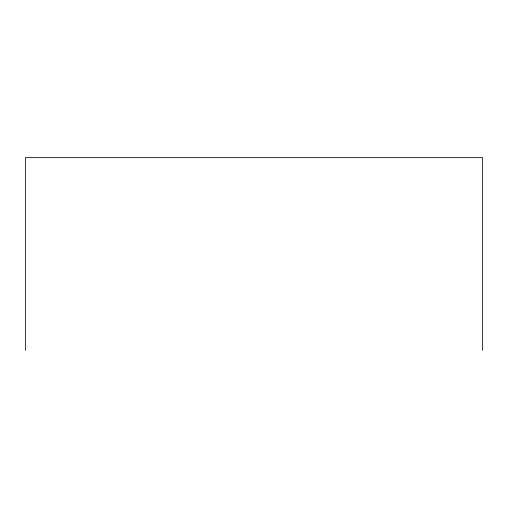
<?xml version="1.0" encoding="UTF-8"?>
<svg xmlns="http://www.w3.org/2000/svg" width="508" height="508" viewBox="0 0 508 508"><rect width="100%" height="100%" fill="white"/><g stroke="black" fill="none" stroke-linecap="round" stroke-linejoin="round"><path stroke-width="0.76" d="M482.6 350.355L482.6 157.645L25.4 157.645L25.4 350.355"/></g></svg>
